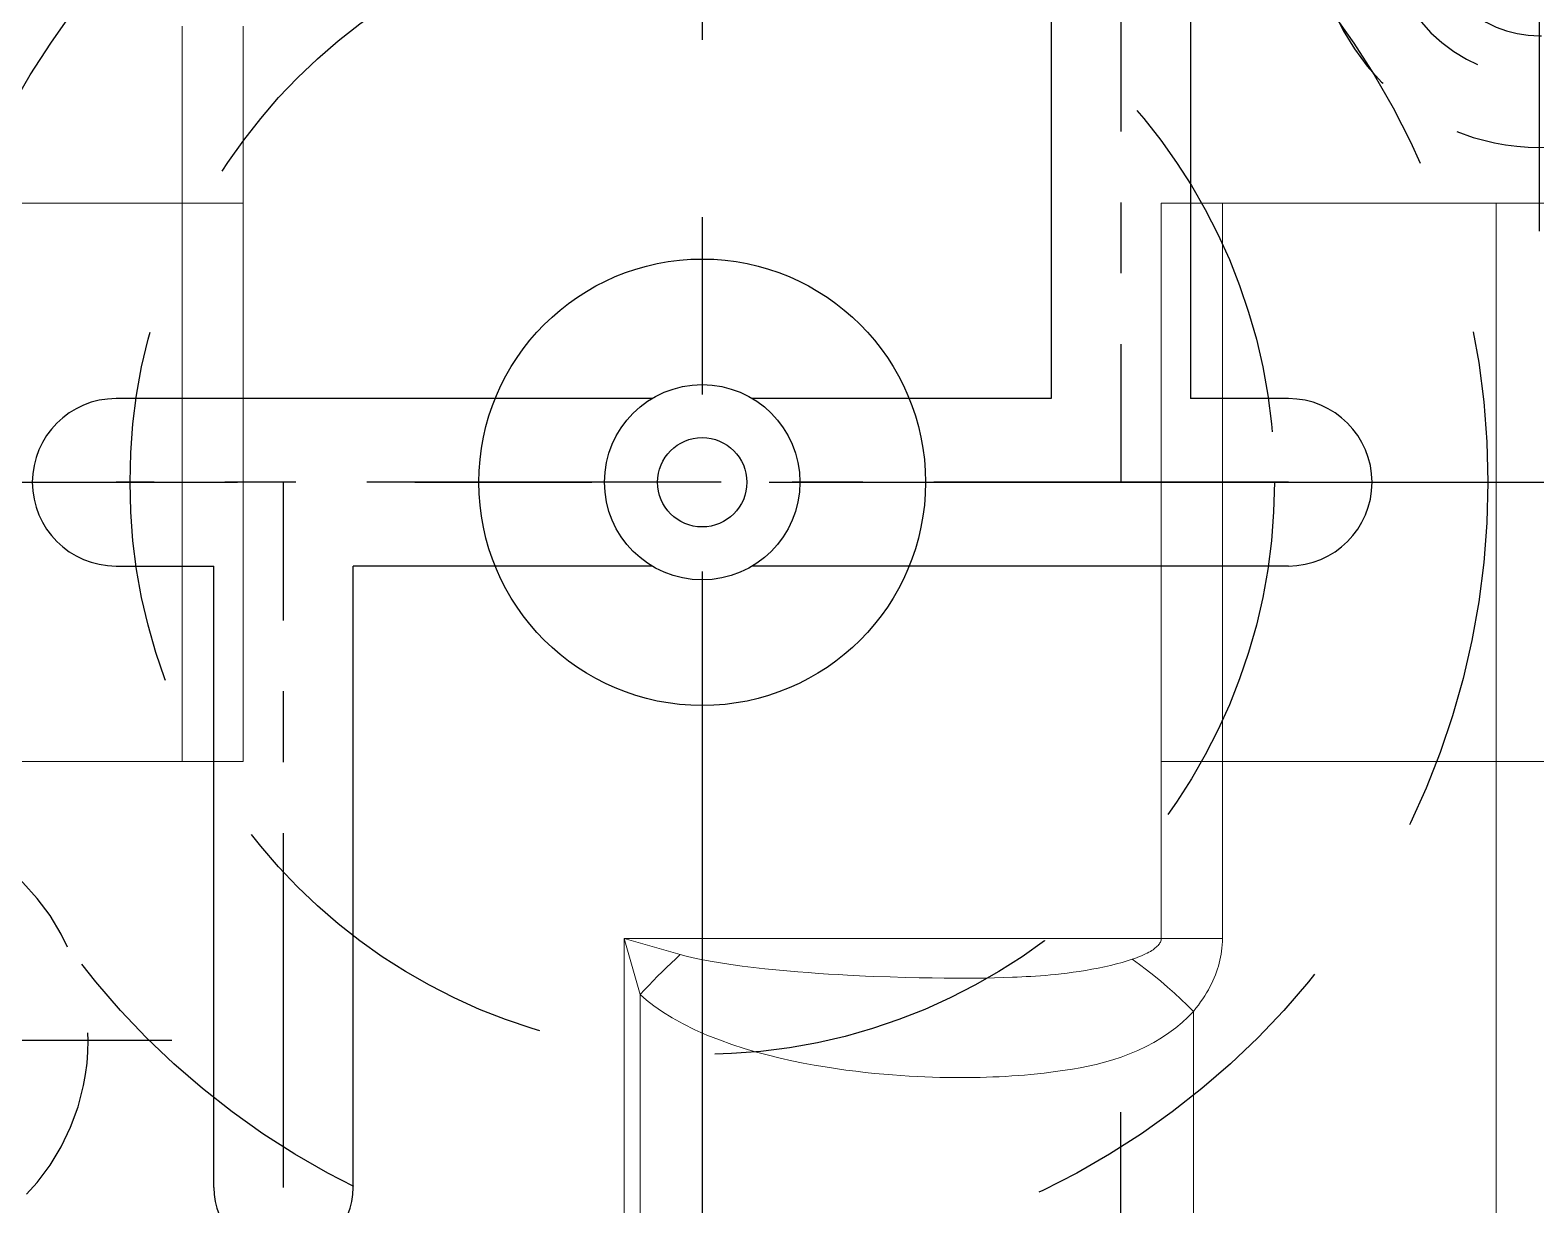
# Model space of a CAD drawing. Header units: inches. Extents: x 133169 to 134399, y -43543 to -42673.
# Drawn here: x 134150.4 to 134204.4, y -42946.2 to -42904.1 of the extents above; entities that cross this region are included whole.
import ezdxf

# ---------------------------------------------------------------- set-up
doc = ezdxf.new("R2010")
doc.units = ezdxf.units.IN
doc.header["$LTSCALE"] = 2
doc.header["$MEASUREMENT"] = 0
for name, pattern in [('ACAD_ISO08W100', [36, 24, -3, 6, -3]), ('CENTER', [50.8, 31.75, -6.35, 6.35, -6.35]), ('DASHED', [0.75, 0.5, -0.25]), ('HIDDEN', [9.525, 6.35, -3.175])]:
    doc.linetypes.add(name, pattern=pattern)
doc.layers.get('0').update_dxf_attribs({"linetype": 'CONTINUOUS'})
for name, color, linetype in [('CL', 1, 'ACAD_ISO08W100'), ('DEFAULT_1', 7, 'CENTER'), ('Ru', 8, 'CONTINUOUS'), ('wr2', 41, 'DASHED')]:
    doc.layers.add(name, color=color, linetype=linetype)
doc.layers.add('枕位', color=75, linetype='CONTINUOUS', lineweight=15)

# ---------------------------------------------------------------- blocks, each defined once
blk = doc.blocks.new('20160906.172418')
at = {"layer": 'wr2', "linetype": 'CENTER', "ltscale": 0.15}
for p, q in [((0, -11), (0, 11)), ((11, 0), (-11, 0))]:
    blk.add_line(p, q, dxfattribs=at)
at = {"layer": 'wr2', "linetype": 'HIDDEN', "ltscale": 0.5}
for radius in [8, 5.5, 4]:
    blk.add_circle((0, 0), radius, dxfattribs=at)
blk = doc.blocks.new('20160906.181124')
at = {"layer": 'wr2', "linetype": 'ByBlock', "xscale": -1, "rotation": 180}
blk.add_blockref('20160906.172418', (65, 0), dxfattribs=at)

msp = doc.modelspace()

# ---------------------------------------------------------------- linework, layer by layer
at = {"color": 8, "linetype": 'HIDDEN'}
for radius in [50, 28.15, 20.5]:
    msp.add_circle((134174.511, -42920.306), radius, dxfattribs=at)
msp.add_circle((134174.511, -42920.306), 8)
at = {"linetype": 'Continuous'}
msp.add_circle((134174.511, -42920.306), 1.6, dxfattribs=at)
at = {"layer": 'CL', "color": 7, "linetype": 'CENTER', "ltscale": 0.5}
for p, q in [((134174.511, -42720.306), (134174.511, -43120.306)), ((134024.511, -42920.306), (134324.511, -42920.306))]:
    msp.add_line(p, q, dxfattribs=at)
at = {"layer": 'DEFAULT_1', "color": 2, "linetype": 'CENTER', "ltscale": 0.5}
msp.add_line((134189.511, -43038.127), (134189.511, -42942.484), dxfattribs=at)
at = {"layer": 'Ru', "linetype": 'ByBlock'}
for p, q in [((134187.011, -42895.035), (134187.011, -42917.306)), ((134192.011, -42895.035), (134192.011, -42917.306)), ((134172.709, -42917.306), (134153.511, -42917.306)), ((134187.011, -42917.306), (134176.314, -42917.306)), ((134195.511, -42917.306), (134192.011, -42917.306)), ((134153.511, -42923.306), (134157.011, -42923.306)), ((134157.011, -42945.576), (134157.011, -42923.306)), ((134162.011, -42945.576), (134162.011, -42923.306)), ((134172.709, -42923.306), (134162.011, -42923.306)), ((134195.511, -42923.306), (134176.314, -42923.306))]:
    msp.add_line(p, q, dxfattribs=at)
at = {"layer": 'Ru', "linetype": 'CENTER', "ltscale": 0.2}
for p, q in [((134189.511, -42895.035), (134189.511, -42920.306)), ((134195.511, -42920.306), (134153.511, -42920.306)), ((134159.511, -42945.576), (134159.511, -42920.306))]:
    msp.add_line(p, q, dxfattribs=at)
at = {"layer": 'Ru', "linetype": 'ByBlock'}
msp.add_circle((134174.511, -42920.306), 3.5, dxfattribs=at)
for centre, radius, start, end in [((134153.511, -42920.306), 3, 90, 270), ((134195.511, -42920.306), 3, 270, 90), ((134159.511, -42945.576), 2.5, 180, 0)]:
    msp.add_arc(centre, radius, start, end, dxfattribs=at)
at = {"layer": '枕位', "linetype": 'ByBlock'}
for p, q in [((134155.874, -42903.96), (134155.874, -42930.306)), ((134158.066, -42930.306), (134158.066, -42903.96)), ((134099.511, -42910.306), (134158.066, -42910.306)), ((134190.957, -42910.306), (134249.511, -42910.306)), ((134190.957, -42910.306), (134190.957, -42936.651)), ((134193.149, -42910.306), (134193.149, -42936.651)), ((134202.953, -42910.306), (134202.953, -42950.671)), ((134099.511, -42930.306), (134158.066, -42930.306)), ((134190.957, -42930.306), (134249.511, -42930.306)), ((134171.716, -42936.651), (134193.149, -42936.651)), ((134173.727, -42937.226), (134171.716, -42936.651)), ((134171.716, -42936.651), (134171.716, -42947.314)), ((134172.291, -42938.662), (134171.716, -42936.651)), ((134181.782, -42938.049), (134181.243, -42938.033)), ((134182.282, -42938.06), (134181.782, -42938.049)), ((134182.747, -42938.069), (134182.282, -42938.06)), ((134183.178, -42938.074), (134182.747, -42938.069)), ((134183.58, -42938.076), (134183.178, -42938.074)), ((134183.957, -42938.076), (134183.58, -42938.076)), ((134184.314, -42938.074), (134183.957, -42938.076)), ((134184.655, -42938.07), (134184.314, -42938.074)), ((134184.986, -42938.063), (134184.655, -42938.07)), ((134185.31, -42938.055), (134184.986, -42938.063)), ((134185.632, -42938.044), (134185.31, -42938.055)), ((134172.291, -42938.662), (134172.291, -42947.195)), ((134192.111, -42948.491), (134192.111, -42939.264))]:
    msp.add_line(p, q, dxfattribs=at)
for points in [[(134190.957, -42936.651), (134190.955, -42936.684), (134190.949, -42936.717), (134190.94, -42936.749), (134190.927, -42936.781), (134190.91, -42936.812), (134190.891, -42936.843), (134190.868, -42936.874), (134190.842, -42936.904), (134190.813, -42936.934), (134190.781, -42936.964), (134190.745, -42936.994), (134190.706, -42937.024), (134190.663, -42937.054), (134190.617, -42937.084), (134190.567, -42937.114), (134190.512, -42937.145), (134190.454, -42937.176), (134190.391, -42937.207), (134190.324, -42937.239), (134190.252, -42937.27), (134190.176, -42937.302), (134190.095, -42937.334), (134190.01, -42937.366), (134189.92, -42937.398)], [(134193.149, -42936.651), (134193.147, -42936.767), (134193.141, -42936.882), (134193.132, -42936.995), (134193.119, -42937.106), (134193.102, -42937.215), (134193.083, -42937.323), (134193.06, -42937.43), (134193.034, -42937.536), (134193.005, -42937.641), (134192.972, -42937.746), (134192.937, -42937.85), (134192.898, -42937.955), (134192.855, -42938.061), (134192.809, -42938.166), (134192.759, -42938.273), (134192.704, -42938.38), (134192.646, -42938.488), (134192.583, -42938.597), (134192.516, -42938.707), (134192.444, -42938.818), (134192.368, -42938.929), (134192.287, -42939.04), (134192.201, -42939.152), (134192.111, -42939.264)], [(134173.727, -42937.226), (134173.563, -42937.378), (134173.399, -42937.532), (134173.236, -42937.689), (134173.074, -42937.848), (134172.913, -42938.009), (134172.754, -42938.171), (134172.597, -42938.334), (134172.443, -42938.498), (134172.291, -42938.662)], [(134180.361, -42937.998), (134179.719, -42937.967), (134179.382, -42937.948), (134179.034, -42937.927), (134178.677, -42937.903), (134178.309, -42937.877), (134177.932, -42937.847), (134177.546, -42937.814), (134177.151, -42937.778), (134176.753, -42937.737), (134176.347, -42937.691), (134175.937, -42937.64), (134175.542, -42937.586), (134175.162, -42937.527), (134174.796, -42937.464), (134174.468, -42937.402), (134174.184, -42937.343), (134173.937, -42937.284), (134173.727, -42937.226)], [(134189.92, -42937.398), (134189.741, -42937.456), (134189.553, -42937.513), (134189.355, -42937.567), (134189.144, -42937.619), (134188.924, -42937.669), (134188.701, -42937.715), (134188.475, -42937.758), (134188.246, -42937.797), (134188.02, -42937.833), (134187.8, -42937.865), (134187.583, -42937.893), (134187.374, -42937.918), (134187.177, -42937.94), (134186.988, -42937.958), (134186.805, -42937.975), (134186.628, -42937.989), (134186.457, -42938.001), (134186.288, -42938.012), (134186.121, -42938.021), (134185.957, -42938.03), (134185.794, -42938.037), (134185.632, -42938.044)], [(134189.92, -42937.398), (134190.177, -42937.585), (134190.434, -42937.779), (134190.689, -42937.979), (134190.94, -42938.185), (134191.187, -42938.395), (134191.429, -42938.609), (134191.664, -42938.826), (134191.892, -42939.045), (134192.111, -42939.264)], [(134181.243, -42938.033), (134180.665, -42938.011), (134180.361, -42937.998)], [(134192.111, -42939.264), (134191.915, -42939.47), (134191.703, -42939.667), (134191.475, -42939.857), (134191.229, -42940.039), (134190.968, -42940.214), (134190.696, -42940.376), (134190.414, -42940.526), (134190.121, -42940.664), (134189.825, -42940.79), (134189.525, -42940.901), (134189.222, -42941), (134188.922, -42941.087), (134188.629, -42941.163), (134188.338, -42941.227), (134188.055, -42941.283), (134187.78, -42941.333), (134187.512, -42941.375), (134187.252, -42941.413), (134187, -42941.447), (134186.757, -42941.476), (134186.518, -42941.502), (134186.284, -42941.526), (134186.054, -42941.546), (134185.827, -42941.564), (134185.601, -42941.58), (134185.378, -42941.594), (134185.153, -42941.606), (134184.928, -42941.616), (134184.702, -42941.624), (134184.474, -42941.631), (134184.243, -42941.636), (134184.009, -42941.638), (134183.77, -42941.639), (134183.526, -42941.638), (134183.277, -42941.635), (134183.022, -42941.63), (134182.76, -42941.622), (134182.491, -42941.612), (134182.214, -42941.6), (134181.927, -42941.584), (134181.633, -42941.565), (134181.328, -42941.543), (134181.013, -42941.516), (134180.689, -42941.486), (134180.355, -42941.451), (134180.01, -42941.411), (134179.656, -42941.366), (134179.29, -42941.315), (134178.914, -42941.256), (134178.527, -42941.191), (134178.131, -42941.117), (134177.724, -42941.034), (134177.309, -42940.942), (134176.886, -42940.838), (134176.454, -42940.722), (134176.015, -42940.594), (134175.574, -42940.451), (134175.126, -42940.289), (134174.677, -42940.112), (134174.246, -42939.922), (134173.832, -42939.716), (134173.437, -42939.497), (134173.084, -42939.281), (134172.779, -42939.072), (134172.515, -42938.865), (134172.291, -42938.662)]]:
    msp.add_lwpolyline(points, dxfattribs=at)

# ---------------------------------------------------------------- block references
at = {"layer": 'wr2', "linetype": 'ByBlock', "rotation": 180}
msp.add_blockref('20160906.181124', (134269.511, -42900.306), dxfattribs=at)
at = {"layer": 'wr2', "linetype": 'ByBlock'}
msp.add_blockref('20160906.181124', (134079.511, -42940.306), dxfattribs=at)

doc.saveas('drawing.dxf')
